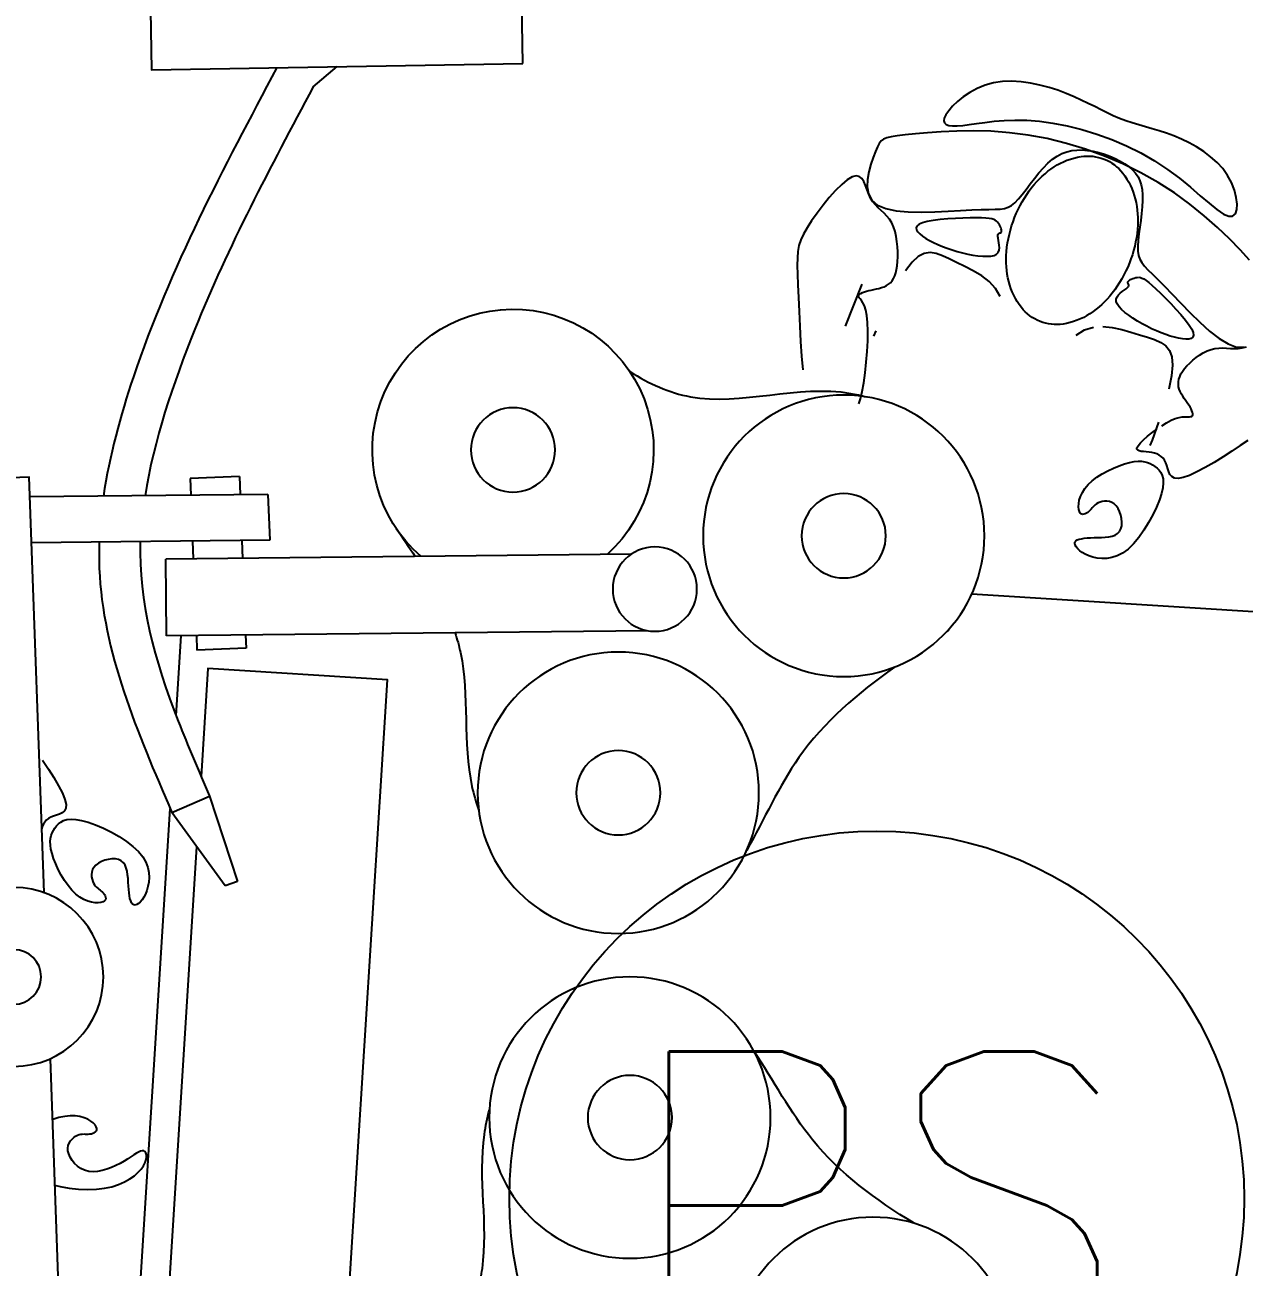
# Model space of a CAD drawing. Header units: metres. Extents: x -39 to 21688, y -24 to 9022.
# Drawn here: x 306.091 to 307.575, y 7.786 to 9.299 of the extents above; entities that cross this region are included whole.
import ezdxf
from ezdxf.enums import TextEntityAlignment as Align

# ---------------------------------------------------------------- set-up
doc = ezdxf.new("R2010")
doc.units = ezdxf.units.M
doc.header["$MEASUREMENT"] = 0
for name, color, linetype in [('AR-MOBILIRIO', 1, 'Continuous'), ('AR-PUERTAS', 2, 'Continuous'), ('MOBILIARIO', 42, 'Continuous')]:
    doc.layers.add(name, color=color, linetype=linetype)
doc.styles.add('ROMANS', font='romans.shx', dxfattribs={"width": 0.75})

# ---------------------------------------------------------------- blocks, each defined once
blk = doc.blocks.new('A$C23125473')
at = {"layer": 'AR-MOBILIRIO'}
for p, q in [((1.1723, 2.4786), (1.1835, 2.4805)), ((1.1835, 2.4805), (1.1948, 2.4817)), ((1.1948, 2.4817), (1.206, 2.4823)), ((1.206, 2.4823), (1.2166, 2.482)), ((1.2166, 2.482), (1.2265, 2.4808)), ((1.2265, 2.4808), (1.2355, 2.4788)), ((1.1656, 2.4771), (1.1723, 2.4786)), ((1.2355, 2.4788), (1.2437, 2.4761)), ((1.2437, 2.4761), (1.251, 2.4729)), ((1.251, 2.4729), (1.2575, 2.4693)), ((1.2575, 2.4693), (1.263, 2.4654)), ((1.263, 2.4654), (1.2676, 2.4613)), ((1.19, 2.4505), (1.187, 2.4468)), ((1.1936, 2.4538), (1.19, 2.4505)), ((1.1977, 2.4567), (1.1936, 2.4538)), ((1.2022, 2.4589), (1.1977, 2.4567)), ((1.2072, 2.4602), (1.2022, 2.4589)), ((1.2125, 2.4607), (1.2072, 2.4602)), ((1.218, 2.4603), (1.2125, 2.4607)), ((1.2237, 2.4593), (1.218, 2.4603)), ((1.2294, 2.4576), (1.2237, 2.4593)), ((1.235, 2.4555), (1.2294, 2.4576)), ((1.2404, 2.453), (1.235, 2.4555)), ((1.2456, 2.4504), (1.2404, 2.453)), ((1.2504, 2.4477), (1.2456, 2.4504)), ((1.2676, 2.4613), (1.2713, 2.4573)), ((1.2713, 2.4573), (1.2741, 2.4533)), ((1.2741, 2.4533), (1.276, 2.4495)), ((1.1819, 2.4353), (1.1818, 2.4318)), ((1.1829, 2.439), (1.1819, 2.4353)), ((1.1846, 2.4429), (1.1829, 2.439)), ((1.187, 2.4468), (1.1846, 2.4429)), ((1.2548, 2.445), (1.2504, 2.4477)), ((1.2587, 2.4424), (1.2548, 2.445)), ((1.2622, 2.4401), (1.2587, 2.4424)), ((1.2653, 2.4381), (1.2622, 2.4401)), ((1.268, 2.4366), (1.2653, 2.4381)), ((1.2704, 2.4355), (1.268, 2.4366)), ((1.2724, 2.435), (1.2704, 2.4355)), ((1.2742, 2.4352), (1.2724, 2.435)), ((1.2757, 2.4361), (1.2742, 2.4352)), ((1.2768, 2.4378), (1.2757, 2.4361)), ((1.276, 2.4495), (1.2772, 2.4459)), ((1.2775, 2.44), (1.2768, 2.4378)), ((1.2772, 2.4459), (1.2776, 2.4427)), ((1.2776, 2.4427), (1.2775, 2.44)), ((1.1818, 2.4318), (1.1823, 2.4286)), ((1.1823, 2.4286), (1.1834, 2.4257)), ((1.1834, 2.4257), (1.185, 2.4231)), ((1.185, 2.4231), (1.1869, 2.4208)), ((1.1869, 2.4208), (1.189, 2.4189)), ((1.189, 2.4189), (1.1912, 2.4174)), ((1.1912, 2.4174), (1.1934, 2.4162)), ((1.1934, 2.4162), (1.1955, 2.4154)), ((1.1955, 2.4154), (1.1975, 2.415)), ((1.1975, 2.415), (1.1994, 2.4147)), ((1.1994, 2.4147), (1.2013, 2.4146)), ((1.2013, 2.4146), (1.2031, 2.4147)), ((1.2031, 2.4147), (1.2049, 2.4147)), ((1.2049, 2.4147), (1.2067, 2.4147)), ((1.2067, 2.4147), (1.2086, 2.4146)), ((1.2086, 2.4146), (1.2105, 2.4143)), ((1.2105, 2.4143), (1.2123, 2.4138)), ((1.2123, 2.4138), (1.214, 2.4131)), ((1.214, 2.4131), (1.2155, 2.4121)), ((1.2165, 2.4058), (1.215, 2.4036)), ((1.2155, 2.4121), (1.2166, 2.4109)), ((1.2172, 2.4078), (1.2165, 2.4058)), ((1.2166, 2.4109), (1.2172, 2.4095)), ((1.2172, 2.4095), (1.2172, 2.4078)), ((1.1637, 2.3969), (1.1627, 2.3973)), ((1.1709, 2.3947), (1.1637, 2.3969)), ((1.178, 2.3932), (1.1709, 2.3947)), ((1.1847, 2.3924), (1.178, 2.3932)), ((1.1909, 2.3925), (1.1847, 2.3924)), ((1.1966, 2.3934), (1.1909, 2.3925)), ((1.2016, 2.3948), (1.1966, 2.3934)), ((1.206, 2.3967), (1.2016, 2.3948)), ((1.2097, 2.3989), (1.206, 2.3967)), ((1.2127, 2.4012), (1.2097, 2.3989)), ((1.215, 2.4036), (1.2127, 2.4012)), ((1.2108, 2.1326), (1.2062, 2.1314)), ((1.215, 2.1332), (1.2108, 2.1326)), ((1.2189, 2.1332), (1.215, 2.1332)), ((1.2221, 2.1328), (1.2189, 2.1332)), ((1.2247, 2.132), (1.2221, 2.1328)), ((1.2594, 2.1333), (1.2584, 2.131)), ((1.2606, 2.1349), (1.2594, 2.1333)), ((1.2621, 2.1358), (1.2606, 2.1349)), ((1.2639, 2.136), (1.2621, 2.1358)), ((1.2658, 2.1355), (1.2639, 2.136)), ((1.2679, 2.1342), (1.2658, 2.1355)), ((1.2701, 2.1323), (1.2679, 2.1342)), ((1.1867, 2.1179), (1.1821, 2.1123)), ((1.1915, 2.1227), (1.1867, 2.1179)), ((1.1964, 2.1265), (1.1915, 2.1227)), ((1.2013, 2.1294), (1.1964, 2.1265)), ((1.2062, 2.1314), (1.2013, 2.1294)), ((1.2197, 2.1167), (1.2211, 2.1178)), ((1.2211, 2.1178), (1.2225, 2.1189)), ((1.2225, 2.1189), (1.2239, 2.1202)), ((1.2239, 2.1202), (1.2252, 2.1216)), ((1.2264, 2.1309), (1.2247, 2.132)), ((1.2252, 2.1216), (1.2264, 2.1232)), ((1.2275, 2.1295), (1.2264, 2.1309)), ((1.2264, 2.1232), (1.2273, 2.1248)), ((1.2273, 2.1248), (1.2278, 2.1265)), ((1.2279, 2.1281), (1.2275, 2.1295)), ((1.2278, 2.1265), (1.2279, 2.1281)), ((1.2563, 2.1212), (1.2559, 2.1171)), ((1.2569, 2.1249), (1.2563, 2.1212)), ((1.2575, 2.1282), (1.2569, 2.1249)), ((1.2584, 2.131), (1.2575, 2.1282)), ((1.2722, 2.1297), (1.2701, 2.1323)), ((1.2743, 2.1265), (1.2722, 2.1297)), ((1.2762, 2.1227), (1.2743, 2.1265)), ((1.278, 2.1183), (1.2762, 2.1227)), ((1.2794, 2.1134), (1.278, 2.1183)), ((1.1778, 2.1061), (1.1738, 2.0995)), ((1.1821, 2.1123), (1.1778, 2.1061)), ((1.2108, 2.1018), (1.2113, 2.1046)), ((1.2113, 2.1046), (1.2121, 2.1072)), ((1.2121, 2.1072), (1.2131, 2.1095)), ((1.2131, 2.1095), (1.2142, 2.1114)), ((1.2142, 2.1114), (1.2155, 2.113)), ((1.2155, 2.113), (1.2168, 2.1144)), ((1.2168, 2.1144), (1.2182, 2.1156)), ((1.2182, 2.1156), (1.2197, 2.1167)), ((1.2551, 2.1038), (1.2546, 2.0993)), ((1.2554, 2.1083), (1.2551, 2.1038)), ((1.2556, 2.1128), (1.2554, 2.1083)), ((1.2559, 2.1171), (1.2556, 2.1128)), ((1.2804, 2.1081), (1.2794, 2.1134)), ((1.2808, 2.1024), (1.2804, 2.1081)), ((1.2805, 2.0964), (1.2808, 2.1024)), ((1.3733, 2.1127), (1.3086, 2.0234)), ((1.3545, 2.0036), (1.3884, 2.1075)), ((1.3884, 2.1075), (1.3733, 2.1127)), ((1.1702, 2.0927), (1.1671, 2.086)), ((1.1738, 2.0995), (1.1702, 2.0927)), ((1.2107, 2.0989), (1.2108, 2.1018)), ((1.2111, 2.0959), (1.2107, 2.0989)), ((1.212, 2.0929), (1.2111, 2.0959)), ((1.2136, 2.0901), (1.212, 2.0929)), ((1.2159, 2.0874), (1.2136, 2.0901)), ((1.219, 2.0851), (1.2159, 2.0874)), ((1.2515, 2.0874), (1.2495, 2.0844)), ((1.253, 2.0909), (1.2515, 2.0874)), ((1.254, 2.0949), (1.253, 2.0909)), ((1.2546, 2.0993), (1.254, 2.0949)), ((1.2767, 2.0838), (1.2791, 2.0902)), ((1.2791, 2.0902), (1.2805, 2.0964)), ((1.1626, 2.0734), (1.1613, 2.068)), ((1.1645, 2.0795), (1.1626, 2.0734)), ((1.1671, 2.086), (1.1645, 2.0795)), ((1.2227, 2.0831), (1.219, 2.0851)), ((1.2268, 2.0815), (1.2227, 2.0831)), ((1.2311, 2.0804), (1.2268, 2.0815)), ((1.2355, 2.0798), (1.2311, 2.0804)), ((1.2397, 2.0799), (1.2355, 2.0798)), ((1.2436, 2.0806), (1.2397, 2.0799)), ((1.2469, 2.0821), (1.2436, 2.0806)), ((1.2495, 2.0844), (1.2469, 2.0821)), ((1.2678, 2.0709), (1.273, 2.0774)), ((1.273, 2.0774), (1.2767, 2.0838)), ((1.1606, 2.0631), (1.1604, 2.0588)), ((1.1604, 2.0588), (1.1608, 2.0549)), ((1.1613, 2.068), (1.1606, 2.0631)), ((1.2442, 2.0527), (1.2531, 2.0585)), ((1.2531, 2.0585), (1.2611, 2.0646)), ((1.2611, 2.0646), (1.2678, 2.0709)), ((1.1507, 2.0406), (1.1498, 2.0437)), ((1.1608, 2.0549), (1.1616, 2.0514)), ((1.1616, 2.0514), (1.1628, 2.0482)), ((1.1628, 2.0482), (1.1643, 2.0452)), ((1.1643, 2.0452), (1.1661, 2.0424)), ((1.1661, 2.0424), (1.1681, 2.0396)), ((1.2156, 2.0385), (1.2251, 2.0425)), ((1.2251, 2.0425), (1.2348, 2.0473)), ((1.2348, 2.0473), (1.2442, 2.0527)), ((1.152, 2.0377), (1.1507, 2.0406)), ((1.1536, 2.0351), (1.152, 2.0377)), ((1.1556, 2.0328), (1.1536, 2.0351)), ((1.1581, 2.0307), (1.1556, 2.0328)), ((1.161, 2.0291), (1.1581, 2.0307)), ((1.1645, 2.0278), (1.161, 2.0291)), ((1.1682, 2.0266), (1.1645, 2.0278)), ((1.1681, 2.0396), (1.1705, 2.0371)), ((1.1718, 2.0253), (1.1682, 2.0266)), ((1.1705, 2.0371), (1.1733, 2.0349)), ((1.1733, 2.0349), (1.1766, 2.0331)), ((1.1766, 2.0331), (1.1807, 2.0319)), ((1.1807, 2.0319), (1.1857, 2.0314)), ((1.1857, 2.0314), (1.1915, 2.0317)), ((1.1915, 2.0317), (1.1985, 2.0329)), ((1.1985, 2.0329), (1.2067, 2.0352)), ((1.2067, 2.0352), (1.2156, 2.0385)), ((1.1751, 2.0236), (1.1718, 2.0253)), ((1.1777, 2.0212), (1.1751, 2.0236)), ((1.1793, 2.0179), (1.1777, 2.0212)), ((1.1783, 2.0074), (1.1796, 2.0134)), ((1.1796, 2.0134), (1.1793, 2.0179)), ((1.3086, 2.0234), (1.3545, 2.0036)), ((1.1706, 1.9909), (1.1752, 1.9998)), ((1.1752, 1.9998), (1.1783, 2.0074)), ((1.1648, 1.9809), (1.1706, 1.9909)), ((1.151, 1.9598), (1.1581, 1.9704)), ((1.1581, 1.9704), (1.1648, 1.9809)), ((1.3383, 1.808), (1.339, 1.8256)), ((1.3989, 1.8233), (1.339, 1.8256)), ((1.3983, 1.8073), (1.3989, 1.8233)), ((1.302, 1.8084), (1.301, 1.715)), ((1.8882, 1.8021), (1.302, 1.8084)), ((1.868, 1.7089), (1.301, 1.715)), ((1.3338, 1.693), (1.3346, 1.7146)), ((1.3938, 1.6923), (1.3946, 1.714)), ((2.4209, 1.7089), (2.4172, 1.7068)), ((2.4252, 1.7108), (2.4209, 1.7089)), ((2.43, 1.7125), (2.4252, 1.7108)), ((2.4353, 1.7137), (2.43, 1.7125)), ((2.441, 1.7143), (2.4353, 1.7137)), ((2.447, 1.7142), (2.441, 1.7143)), ((2.4532, 1.7131), (2.447, 1.7142)), ((2.4597, 1.7109), (2.4532, 1.7131)), ((2.4663, 1.7075), (2.4597, 1.7109)), ((1.4278, 1.692), (1.1377, 1.6951)), ((2.4085, 1.698), (2.4081, 1.696)), ((2.4081, 1.696), (2.4083, 1.6943)), ((2.4083, 1.6943), (2.4093, 1.6928)), ((2.4097, 1.7001), (2.4085, 1.698)), ((2.4116, 1.7023), (2.4097, 1.7001)), ((2.4141, 1.7046), (2.4116, 1.7023)), ((2.4172, 1.7068), (2.4141, 1.7046)), ((2.4729, 1.7026), (2.4663, 1.7075)), ((2.4795, 1.6961), (2.4729, 1.7026)), ((2.486, 1.6884), (2.4795, 1.6961)), ((1.4255, 1.6361), (1.4278, 1.692)), ((2.4093, 1.6928), (2.411, 1.6916)), ((2.411, 1.6916), (2.4133, 1.6907)), ((2.4133, 1.6907), (2.4162, 1.69)), ((2.4162, 1.69), (2.4195, 1.6895)), ((2.4195, 1.6895), (2.4232, 1.6891)), ((2.4232, 1.6891), (2.4273, 1.6888)), ((2.4273, 1.6888), (2.4316, 1.6887)), ((2.4316, 1.6887), (2.4361, 1.6886)), ((2.4361, 1.6886), (2.4407, 1.6885)), ((2.4407, 1.6885), (2.4452, 1.6883)), ((2.4452, 1.6883), (2.4495, 1.6878)), ((2.4495, 1.6878), (2.4535, 1.6869)), ((2.4535, 1.6869), (2.4572, 1.6856)), ((2.4572, 1.6856), (2.4602, 1.6838)), ((2.4602, 1.6838), (2.4626, 1.6812)), ((2.4626, 1.6812), (2.4643, 1.678)), ((2.4921, 1.6797), (2.486, 1.6884)), ((2.4979, 1.6705), (2.4921, 1.6797)), ((2.465, 1.6656), (2.4641, 1.6612)), ((2.4643, 1.678), (2.4652, 1.6742)), ((2.4654, 1.6699), (2.465, 1.6656)), ((2.4652, 1.6742), (2.4654, 1.6699)), ((2.503, 1.6611), (2.4979, 1.6705)), ((2.413, 1.6544), (2.4127, 1.6511)), ((2.4127, 1.6511), (2.4129, 1.6473)), ((2.4137, 1.657), (2.413, 1.6544)), ((2.4147, 1.6588), (2.4137, 1.657)), ((2.416, 1.6599), (2.4147, 1.6588)), ((2.4175, 1.6604), (2.416, 1.6599)), ((2.4191, 1.6603), (2.4175, 1.6604)), ((2.4208, 1.6599), (2.4191, 1.6603)), ((2.4224, 1.659), (2.4208, 1.6599)), ((2.424, 1.658), (2.4224, 1.659)), ((2.4255, 1.6567), (2.424, 1.658)), ((2.4268, 1.6554), (2.4255, 1.6567)), ((2.428, 1.654), (2.4268, 1.6554)), ((2.4291, 1.6526), (2.428, 1.654)), ((2.4303, 1.6512), (2.4291, 1.6526)), ((2.4316, 1.6499), (2.4303, 1.6512)), ((2.433, 1.6486), (2.4316, 1.6499)), ((2.4347, 1.6474), (2.433, 1.6486)), ((2.4586, 1.6501), (2.456, 1.6477)), ((2.4608, 1.6532), (2.4586, 1.6501)), ((2.4627, 1.657), (2.4608, 1.6532)), ((2.4641, 1.6612), (2.4627, 1.657)), ((2.5075, 1.6518), (2.503, 1.6611)), ((2.5111, 1.6429), (2.5075, 1.6518)), ((1.4255, 1.6361), (1.1357, 1.6392)), ((1.3308, 1.6168), (1.3316, 1.6371)), ((1.3908, 1.6145), (1.3916, 1.6364)), ((2.4129, 1.6473), (2.4136, 1.6431)), ((2.4136, 1.6431), (2.4151, 1.6385)), ((2.4151, 1.6385), (2.4173, 1.6338)), ((2.4173, 1.6338), (2.4203, 1.629)), ((2.4366, 1.6463), (2.4347, 1.6474)), ((2.4389, 1.6454), (2.4366, 1.6463)), ((2.4416, 1.6447), (2.4389, 1.6454)), ((2.4444, 1.6444), (2.4416, 1.6447)), ((2.4473, 1.6444), (2.4444, 1.6444)), ((2.4503, 1.6449), (2.4473, 1.6444)), ((2.4532, 1.646), (2.4503, 1.6449)), ((2.456, 1.6477), (2.4532, 1.646)), ((2.5137, 1.6349), (2.5111, 1.6429)), ((2.5153, 1.628), (2.5137, 1.6349)), ((2.4203, 1.629), (2.4243, 1.6242)), ((2.4243, 1.6242), (2.4293, 1.6196)), ((2.4293, 1.6196), (2.435, 1.6152)), ((2.5158, 1.6221), (2.5153, 1.628)), ((2.5155, 1.6171), (2.5158, 1.6221)), ((1.3908, 1.6145), (1.3308, 1.6168)), ((2.435, 1.6152), (2.4414, 1.6112)), ((2.4414, 1.6112), (2.4482, 1.6075)), ((2.4482, 1.6075), (2.4551, 1.6042)), ((2.4551, 1.6042), (2.462, 1.6013)), ((2.5056, 1.6021), (2.5083, 1.6042)), ((2.5083, 1.6042), (2.5107, 1.6067)), ((2.5107, 1.6067), (2.5128, 1.6096)), ((2.5128, 1.6096), (2.5145, 1.613)), ((2.5145, 1.613), (2.5155, 1.6171)), ((2.5213, 1.6048), (2.5202, 1.6011)), ((2.5224, 1.6085), (2.5213, 1.6048)), ((2.524, 1.6118), (2.5224, 1.6085)), ((2.5262, 1.6145), (2.524, 1.6118)), ((2.5295, 1.6163), (2.5262, 1.6145)), ((2.534, 1.6168), (2.5295, 1.6163)), ((2.54, 1.6157), (2.534, 1.6168)), ((2.5477, 1.613), (2.54, 1.6157)), ((2.5569, 1.6087), (2.5477, 1.613)), ((2.567, 1.6033), (2.5569, 1.6087)), ((2.5778, 1.5971), (2.567, 1.6033)), ((2.462, 1.6013), (2.4686, 1.599)), ((2.4686, 1.599), (2.4747, 1.5973)), ((2.4747, 1.5973), (2.4802, 1.5962)), ((2.4802, 1.5962), (2.4851, 1.5957)), ((2.4851, 1.5957), (2.4894, 1.5958)), ((2.4894, 1.5958), (2.4933, 1.5963)), ((2.4933, 1.5963), (2.4967, 1.5973)), ((2.4967, 1.5973), (2.4999, 1.5986)), ((2.4999, 1.5986), (2.5028, 1.6002)), ((2.5028, 1.6002), (2.5056, 1.6021)), ((2.5108, 1.5882), (2.508, 1.5868)), ((2.5134, 1.5899), (2.5108, 1.5882)), ((2.5156, 1.592), (2.5134, 1.5899)), ((2.5175, 1.5946), (2.5156, 1.592)), ((2.5191, 1.5976), (2.5175, 1.5946)), ((2.5202, 1.6011), (2.5191, 1.5976)), ((2.5888, 1.5903), (2.5778, 1.5971)), ((2.5995, 1.5834), (2.5888, 1.5903)), ((2.4847, 1.5824), (2.4837, 1.5811)), ((2.4837, 1.5811), (2.4838, 1.5793)), ((2.4838, 1.5793), (2.4852, 1.5768)), ((2.4865, 1.5832), (2.4847, 1.5824)), ((2.4852, 1.5768), (2.4879, 1.5735)), ((2.4889, 1.5837), (2.4865, 1.5832)), ((2.4879, 1.5735), (2.4917, 1.5696)), ((2.4919, 1.584), (2.4889, 1.5837)), ((2.4951, 1.5842), (2.4919, 1.584)), ((2.4985, 1.5845), (2.4951, 1.5842)), ((2.5018, 1.585), (2.4985, 1.5845)), ((2.5022, 1.57), (2.4996, 1.5764)), ((2.505, 1.5858), (2.5018, 1.585)), ((2.508, 1.5868), (2.505, 1.5858)), ((2.6096, 1.5767), (2.5995, 1.5834)), ((2.6188, 1.5704), (2.6096, 1.5767)), ((2.4917, 1.5696), (2.4965, 1.5654)), ((2.4965, 1.5654), (2.502, 1.561)), ((2.502, 1.561), (2.5078, 1.5566)), ((2.5102, 1.5481), (2.5022, 1.57)), ((2.5139, 1.5525), (2.5198, 1.5488)), ((2.5198, 1.5488), (2.5255, 1.5459)), ((2.5255, 1.5459), (2.5305, 1.5438)), ((2.5305, 1.5438), (2.5351, 1.5425)), ((2.5351, 1.5425), (2.539, 1.5418)), ((2.539, 1.5418), (2.5424, 1.5415)), ((2.5424, 1.5415), (2.5453, 1.5415)), ((2.5453, 1.5415), (2.5476, 1.5415)), ((2.5484, 1.5297), (2.5469, 1.5273)), ((2.5476, 1.5415), (2.5494, 1.5414)), ((2.5497, 1.532), (2.5484, 1.5297)), ((2.5494, 1.5414), (2.5508, 1.5411)), ((2.5508, 1.5342), (2.5497, 1.532)), ((2.5508, 1.5411), (2.5516, 1.5404)), ((2.5515, 1.5362), (2.5508, 1.5342)), ((2.5519, 1.5379), (2.5515, 1.5362)), ((2.5516, 1.5404), (2.552, 1.5393)), ((2.552, 1.5393), (2.5519, 1.5379)), ((2.1451, 1.5259), (2.1472, 1.5197)), ((2.1472, 1.5197), (2.1493, 1.511)), ((2.538, 1.5139), (2.5365, 1.511)), ((2.5396, 1.5167), (2.538, 1.5139)), ((2.5414, 1.5194), (2.5396, 1.5167)), ((2.5433, 1.5221), (2.5414, 1.5194)), ((2.5451, 1.5247), (2.5433, 1.5221)), ((2.5469, 1.5273), (2.5451, 1.5247)), ((2.1493, 1.511), (2.1512, 1.5003)), ((2.1512, 1.5003), (2.1528, 1.4882)), ((2.5258, 1.4918), (2.5224, 1.5082)), ((2.5345, 1.5051), (2.5342, 1.5021)), ((2.5342, 1.5021), (2.5343, 1.499)), ((2.5343, 1.499), (2.5349, 1.4959)), ((2.5353, 1.5081), (2.5345, 1.5051)), ((2.5365, 1.511), (2.5353, 1.5081)), ((2.0754, 1.4677), (2.0769, 1.4843)), ((2.1528, 1.4882), (2.1542, 1.4753)), ((2.527, 1.4787), (2.5258, 1.4918)), ((2.5349, 1.4959), (2.5359, 1.4928)), ((2.5359, 1.4928), (2.5374, 1.4895)), ((2.5374, 1.4895), (2.5394, 1.4863)), ((2.5394, 1.4863), (2.5418, 1.4829)), ((2.5418, 1.4829), (2.5446, 1.4796)), ((2.0742, 1.4498), (2.0754, 1.4677)), ((2.1542, 1.4753), (2.1553, 1.4621)), ((2.5234, 1.4609), (2.5261, 1.4686)), ((2.5261, 1.4686), (2.527, 1.4787)), ((2.5446, 1.4796), (2.548, 1.4762)), ((2.548, 1.4762), (2.5517, 1.4728)), ((2.5517, 1.4728), (2.5557, 1.4696)), ((2.5557, 1.4696), (2.56, 1.4665)), ((2.1553, 1.4621), (2.156, 1.4493)), ((2.5128, 1.451), (2.5189, 1.4552)), ((2.5189, 1.4552), (2.5234, 1.4609)), ((2.56, 1.4665), (2.5646, 1.4638)), ((2.5646, 1.4638), (2.5692, 1.4615)), ((2.5692, 1.4615), (2.574, 1.4597)), ((2.574, 1.4597), (2.5787, 1.4585)), ((2.5787, 1.4585), (2.5834, 1.4579)), ((2.5834, 1.4579), (2.5881, 1.4578)), ((2.5838, 1.4462), (2.5949, 1.4529)), ((2.5881, 1.4578), (2.5928, 1.458)), ((2.5928, 1.458), (2.5975, 1.4583)), ((2.5949, 1.4529), (2.6052, 1.4567)), ((2.5975, 1.4583), (2.6023, 1.4584)), ((2.6023, 1.4584), (2.6071, 1.4583)), ((2.6052, 1.4567), (2.6144, 1.4569)), ((2.6071, 1.4583), (2.612, 1.4577)), ((2.612, 1.4577), (2.617, 1.4564)), ((2.0731, 1.4315), (2.0742, 1.4498)), ((2.1561, 1.4374), (2.1558, 1.4269)), ((2.156, 1.4493), (2.1561, 1.4374)), ((2.1656, 1.437), (2.1631, 1.4435)), ((2.4099, 1.4421), (2.42, 1.4356)), ((2.4652, 1.4355), (2.4764, 1.4387)), ((2.4764, 1.4387), (2.4869, 1.442)), ((2.4869, 1.442), (2.4967, 1.4449)), ((2.4967, 1.4449), (2.5053, 1.4477)), ((2.5074, 1.437), (2.5016, 1.4344)), ((2.5053, 1.4477), (2.5128, 1.451)), ((2.5131, 1.4394), (2.5074, 1.437)), ((2.5188, 1.4415), (2.5131, 1.4394)), ((2.5242, 1.4433), (2.5188, 1.4415)), ((2.5295, 1.4448), (2.5242, 1.4433)), ((2.5345, 1.446), (2.5295, 1.4448)), ((2.5392, 1.4468), (2.5345, 1.446)), ((2.5434, 1.4472), (2.5392, 1.4468)), ((2.5471, 1.447), (2.5434, 1.4472)), ((2.5499, 1.4462), (2.5471, 1.447)), ((2.5519, 1.4447), (2.5499, 1.4462)), ((2.5505, 1.4351), (2.5523, 1.4392)), ((2.5527, 1.4424), (2.5519, 1.4447)), ((2.5523, 1.4392), (2.5527, 1.4424)), ((2.5603, 1.4266), (2.5721, 1.4372)), ((2.5721, 1.4372), (2.5838, 1.4462)), ((2.0723, 1.4134), (2.0731, 1.4315)), ((2.1486, 1.38), (2.1284, 1.4312)), ((2.1558, 1.4269), (2.1549, 1.4184)), ((2.42, 1.4356), (2.4308, 1.4324)), ((2.4421, 1.4317), (2.4537, 1.4329)), ((2.4537, 1.4329), (2.4652, 1.4355)), ((2.4788, 1.4217), (2.4737, 1.4181)), ((2.4843, 1.4251), (2.4788, 1.4217)), ((2.49, 1.4284), (2.4843, 1.4251)), ((2.4958, 1.4315), (2.49, 1.4284)), ((2.5016, 1.4344), (2.4958, 1.4315)), ((2.5373, 1.4173), (2.5428, 1.4239)), ((2.5428, 1.4239), (2.5473, 1.4299)), ((2.5473, 1.4299), (2.5505, 1.4351)), ((2.5486, 1.4151), (2.5603, 1.4266)), ((2.0715, 1.3963), (2.0723, 1.4134)), ((2.1519, 1.4066), (2.1501, 1.4028)), ((2.1535, 1.4118), (2.1519, 1.4066)), ((2.1549, 1.4184), (2.1535, 1.4118)), ((2.462, 1.4076), (2.4597, 1.4043)), ((2.4651, 1.4111), (2.462, 1.4076)), ((2.4691, 1.4146), (2.4651, 1.4111)), ((2.4737, 1.4181), (2.4691, 1.4146)), ((2.5249, 1.4037), (2.5313, 1.4105)), ((2.5313, 1.4105), (2.5373, 1.4173)), ((2.5373, 1.4035), (2.5486, 1.4151)), ((2.0709, 1.3811), (2.0715, 1.3963)), ((2.1448, 1.3955), (2.1447, 1.3944)), ((2.1447, 1.3944), (2.1451, 1.3934)), ((2.1455, 1.3967), (2.1448, 1.3955)), ((2.1451, 1.3934), (2.1461, 1.3923)), ((2.1468, 1.3981), (2.1455, 1.3967)), ((2.1461, 1.3923), (2.1476, 1.3914)), ((2.1483, 1.4001), (2.1468, 1.3981)), ((2.1476, 1.3914), (2.1495, 1.3905)), ((2.1501, 1.4028), (2.1483, 1.4001)), ((2.3174, 1.3951), (2.3117, 1.3853)), ((2.4597, 1.4043), (2.4586, 1.4012)), ((2.4586, 1.4012), (2.4586, 1.3983)), ((2.4586, 1.3983), (2.4595, 1.3957)), ((2.4595, 1.3957), (2.4612, 1.3933)), ((2.4612, 1.3933), (2.4634, 1.3911)), ((2.5123, 1.391), (2.5185, 1.3971)), ((2.5174, 1.3826), (2.5268, 1.3924)), ((2.5185, 1.3971), (2.5249, 1.4037)), ((2.5268, 1.3924), (2.5373, 1.4035)), ((2.0704, 1.3682), (2.0709, 1.3811)), ((2.1495, 1.3905), (2.1518, 1.3896)), ((2.1518, 1.3896), (2.1543, 1.3888)), ((2.1543, 1.3888), (2.1571, 1.388)), ((2.1571, 1.388), (2.1601, 1.3874)), ((2.1601, 1.3874), (2.1632, 1.3867)), ((2.1632, 1.3867), (2.1664, 1.386)), ((2.1664, 1.386), (2.1696, 1.3853)), ((2.1696, 1.3853), (2.1728, 1.3844)), ((2.1728, 1.3844), (2.1758, 1.3833)), ((2.1758, 1.3833), (2.1786, 1.382)), ((2.1786, 1.382), (2.1812, 1.3803)), ((2.1812, 1.3803), (2.1835, 1.3784)), ((2.1835, 1.3784), (2.1856, 1.376)), ((2.3039, 1.3771), (2.2947, 1.3701)), ((2.3117, 1.3853), (2.3039, 1.3771)), ((2.4634, 1.3911), (2.4659, 1.3891)), ((2.4659, 1.3891), (2.4683, 1.3874)), ((2.4683, 1.3874), (2.4705, 1.3858)), ((2.4705, 1.3858), (2.4722, 1.3844)), ((2.4722, 1.3844), (2.4733, 1.3832)), ((2.4728, 1.3788), (2.4726, 1.378)), ((2.4726, 1.378), (2.4727, 1.3772)), ((2.4727, 1.3772), (2.4733, 1.3764)), ((2.4732, 1.3795), (2.4728, 1.3788)), ((2.4735, 1.3803), (2.4732, 1.3795)), ((2.4733, 1.3832), (2.4737, 1.3821)), ((2.4733, 1.3764), (2.4742, 1.3756)), ((2.4738, 1.3812), (2.4735, 1.3803)), ((2.4737, 1.3821), (2.4738, 1.3812)), ((2.4949, 1.3756), (2.4982, 1.3781)), ((2.4982, 1.3781), (2.5021, 1.3815)), ((2.5021, 1.3815), (2.5068, 1.3858)), ((2.5068, 1.3858), (2.5123, 1.391)), ((2.5094, 1.3745), (2.5174, 1.3826)), ((2.0701, 1.3574), (2.0704, 1.3682)), ((2.1856, 1.376), (2.1873, 1.3732)), ((2.1873, 1.3732), (2.1888, 1.3701)), ((2.1888, 1.3701), (2.19, 1.3664)), ((2.19, 1.3664), (2.191, 1.3623)), ((2.191, 1.3623), (2.1917, 1.3577)), ((2.2099, 1.3534), (2.2018, 1.3638)), ((2.2845, 1.3641), (2.2742, 1.3588)), ((2.2947, 1.3701), (2.2845, 1.3641)), ((2.4742, 1.3756), (2.4754, 1.3747)), ((2.4754, 1.3747), (2.4769, 1.374)), ((2.4769, 1.374), (2.4786, 1.3733)), ((2.4786, 1.3733), (2.4805, 1.3727)), ((2.4805, 1.3727), (2.4823, 1.3722)), ((2.4823, 1.3722), (2.4842, 1.3719)), ((2.4842, 1.3719), (2.486, 1.3718)), ((2.486, 1.3718), (2.4879, 1.372)), ((2.4879, 1.372), (2.4899, 1.3727)), ((2.4899, 1.3727), (2.4922, 1.3738)), ((2.4922, 1.3738), (2.4949, 1.3756)), ((2.4929, 1.3581), (2.4972, 1.3626)), ((2.4972, 1.3626), (2.5027, 1.368)), ((2.5027, 1.368), (2.5094, 1.3745)), ((2.0702, 1.3483), (2.0701, 1.3574)), ((2.0709, 1.3404), (2.0702, 1.3483)), ((2.1917, 1.3577), (2.1922, 1.3526)), ((2.1922, 1.3526), (2.1924, 1.347)), ((2.1924, 1.347), (2.1924, 1.3409)), ((2.2174, 1.3466), (2.2099, 1.3534)), ((2.2247, 1.3429), (2.2174, 1.3466)), ((2.2551, 1.3494), (2.2469, 1.3456)), ((2.2642, 1.354), (2.2551, 1.3494)), ((2.2742, 1.3588), (2.2642, 1.354)), ((2.2902, 1.3456), (2.296, 1.3462)), ((2.296, 1.3462), (2.3013, 1.3463)), ((2.3013, 1.3463), (2.3059, 1.346)), ((2.3059, 1.346), (2.3098, 1.3451)), ((2.4857, 1.3454), (2.4872, 1.3498)), ((2.4872, 1.3498), (2.4896, 1.3539)), ((2.4896, 1.3539), (2.4929, 1.3581)), ((2.6209, 1.3509), (2.6094, 1.3385)), ((2.0722, 1.3332), (2.0709, 1.3404)), ((2.0744, 1.3263), (2.0722, 1.3332)), ((2.1921, 1.3347), (2.1915, 1.3283)), ((2.1924, 1.3409), (2.1921, 1.3347)), ((2.2319, 1.3418), (2.2247, 1.3429)), ((2.2392, 1.3429), (2.2319, 1.3418)), ((2.2361, 1.3295), (2.2413, 1.3319)), ((2.2469, 1.3456), (2.2392, 1.3429)), ((2.2413, 1.3319), (2.2469, 1.3342)), ((2.2469, 1.3342), (2.2527, 1.3364)), ((2.2527, 1.3364), (2.2587, 1.3384)), ((2.2587, 1.3384), (2.2649, 1.3403)), ((2.2649, 1.3403), (2.2713, 1.342)), ((2.2713, 1.342), (2.2777, 1.3435)), ((2.2777, 1.3435), (2.284, 1.3447)), ((2.284, 1.3447), (2.2902, 1.3456)), ((2.3098, 1.3451), (2.3128, 1.3436)), ((2.3128, 1.3436), (2.3148, 1.3415)), ((2.3148, 1.3415), (2.3158, 1.3389)), ((2.3161, 1.3329), (2.3157, 1.3298)), ((2.3158, 1.3389), (2.3162, 1.336)), ((2.3162, 1.336), (2.3161, 1.3329)), ((2.4849, 1.334), (2.485, 1.3402)), ((2.4854, 1.3269), (2.4849, 1.334)), ((2.485, 1.3402), (2.4857, 1.3454)), ((2.6094, 1.3385), (2.5963, 1.325)), ((2.0776, 1.3193), (2.0744, 1.3263)), ((2.082, 1.3116), (2.0776, 1.3193)), ((2.1892, 1.3161), (2.1874, 1.3105)), ((2.1905, 1.3221), (2.1892, 1.3161)), ((2.1915, 1.3283), (2.1905, 1.3221)), ((2.2153, 1.314), (2.2169, 1.3165)), ((2.2169, 1.3165), (2.2194, 1.3191)), ((2.2194, 1.3191), (2.2228, 1.3218)), ((2.2228, 1.3218), (2.2267, 1.3244)), ((2.2267, 1.3244), (2.2312, 1.327)), ((2.2312, 1.327), (2.2361, 1.3295)), ((2.3146, 1.3242), (2.3143, 1.322)), ((2.3143, 1.322), (2.3144, 1.3204)), ((2.3144, 1.3204), (2.3147, 1.3193)), ((2.3151, 1.3269), (2.3146, 1.3242)), ((2.3147, 1.3193), (2.3154, 1.3186)), ((2.3157, 1.3298), (2.3151, 1.3269)), ((2.3154, 1.3186), (2.3161, 1.3181)), ((2.3161, 1.3181), (2.3169, 1.3178)), ((2.3169, 1.3178), (2.3177, 1.3175)), ((2.3177, 1.3175), (2.3184, 1.3171)), ((2.3184, 1.3171), (2.3188, 1.3164)), ((2.3188, 1.3164), (2.319, 1.3155)), ((2.4862, 1.3191), (2.4854, 1.3269)), ((2.4872, 1.3109), (2.4862, 1.3191)), ((2.5963, 1.325), (2.5817, 1.311)), ((2.0876, 1.3029), (2.082, 1.3116)), ((2.0942, 1.2936), (2.0876, 1.3029)), ((2.1823, 1.3011), (2.1792, 1.2973)), ((2.1851, 1.3055), (2.1823, 1.3011)), ((2.1874, 1.3105), (2.1851, 1.3055)), ((2.2149, 1.3116), (2.2153, 1.314)), ((2.2159, 1.3094), (2.2149, 1.3116)), ((2.2184, 1.3073), (2.2159, 1.3094)), ((2.2225, 1.3055), (2.2184, 1.3073)), ((2.2284, 1.3039), (2.2225, 1.3055)), ((2.2358, 1.3026), (2.2284, 1.3039)), ((2.2443, 1.3015), (2.2358, 1.3026)), ((2.2534, 1.3007), (2.2443, 1.3015)), ((2.2627, 1.3001), (2.2534, 1.3007)), ((2.3069, 1.3006), (2.3037, 1.3001)), ((2.3094, 1.3014), (2.3069, 1.3006)), ((2.3113, 1.3023), (2.3094, 1.3014)), ((2.3128, 1.3034), (2.3113, 1.3023)), ((2.3141, 1.3047), (2.3128, 1.3034)), ((2.3153, 1.3062), (2.3141, 1.3047)), ((2.3163, 1.3078), (2.3153, 1.3062)), ((2.3172, 1.3095), (2.3163, 1.3078)), ((2.318, 1.3112), (2.3172, 1.3095)), ((2.3186, 1.3128), (2.318, 1.3112)), ((2.3189, 1.3142), (2.3186, 1.3128)), ((2.319, 1.3155), (2.3189, 1.3142)), ((2.4883, 1.3025), (2.4872, 1.3109)), ((2.4894, 1.2941), (2.4883, 1.3025)), ((2.5817, 1.311), (2.5657, 1.2968)), ((2.1015, 1.2841), (2.0942, 1.2936)), ((2.1687, 1.2873), (2.1653, 1.2838)), ((2.1678, 1.2839), (2.1779, 1.2882)), ((2.1722, 1.2905), (2.1687, 1.2873)), ((2.1758, 1.2938), (2.1722, 1.2905)), ((2.1792, 1.2973), (2.1758, 1.2938)), ((2.1779, 1.2882), (2.1906, 1.2909)), ((2.1906, 1.2909), (2.2053, 1.2922)), ((2.2053, 1.2922), (2.2212, 1.2926)), ((2.2212, 1.2926), (2.2375, 1.2923)), ((2.2375, 1.2923), (2.2537, 1.2915)), ((2.2537, 1.2915), (2.269, 1.2905)), ((2.2719, 1.2997), (2.2627, 1.3001)), ((2.269, 1.2905), (2.2826, 1.2898)), ((2.2805, 1.2994), (2.2719, 1.2997)), ((2.2881, 1.2994), (2.2805, 1.2994)), ((2.2826, 1.2898), (2.294, 1.2894)), ((2.2945, 1.2994), (2.2881, 1.2994)), ((2.294, 1.2894), (2.3033, 1.2892)), ((2.2996, 1.2997), (2.2945, 1.2994)), ((2.3037, 1.3001), (2.2996, 1.2997)), ((2.3033, 1.2892), (2.311, 1.289)), ((2.311, 1.289), (2.3172, 1.2887)), ((2.3172, 1.2887), (2.3224, 1.2879)), ((2.3224, 1.2879), (2.327, 1.2865)), ((2.327, 1.2865), (2.3311, 1.2843)), ((2.4902, 1.286), (2.4894, 1.2941)), ((2.4907, 1.2784), (2.4902, 1.286)), ((2.5657, 1.2968), (2.5482, 1.2826)), ((2.5717, 1.2817), (2.5811, 1.2893)), ((2.5811, 1.2893), (2.5891, 1.2948)), ((2.5891, 1.2948), (2.5955, 1.2976)), ((2.5955, 1.2976), (2.6003, 1.2974)), ((2.6003, 1.2974), (2.6036, 1.2945)), ((2.6036, 1.2945), (2.6054, 1.2894)), ((2.6054, 1.2894), (2.6058, 1.2826)), ((2.1091, 1.2748), (2.1015, 1.2841)), ((2.1168, 1.2663), (2.1091, 1.2748)), ((2.1571, 1.2706), (2.1551, 1.2653)), ((2.157, 1.2703), (2.161, 1.2778)), ((2.1594, 1.2756), (2.1571, 1.2706)), ((2.1622, 1.28), (2.1594, 1.2756)), ((2.161, 1.2778), (2.1678, 1.2839)), ((2.1653, 1.2838), (2.1622, 1.28)), ((2.3311, 1.2843), (2.3352, 1.281)), ((2.3352, 1.281), (2.3395, 1.2765)), ((2.3395, 1.2765), (2.3441, 1.271)), ((2.3441, 1.271), (2.3489, 1.2648)), ((2.4902, 1.2651), (2.4907, 1.2714)), ((2.4907, 1.2714), (2.4907, 1.2784)), ((2.5482, 1.2826), (2.5295, 1.2691)), ((2.5488, 1.2622), (2.5609, 1.2725)), ((2.5609, 1.2725), (2.5717, 1.2817)), ((2.6048, 1.2745), (2.6025, 1.2657)), ((2.6058, 1.2826), (2.6048, 1.2745)), ((2.1242, 1.2589), (2.1168, 1.2663)), ((2.131, 1.2532), (2.1242, 1.2589)), ((2.151, 1.2554), (2.1486, 1.2515)), ((2.1531, 1.2601), (2.151, 1.2554)), ((2.1551, 1.2653), (2.1531, 1.2601)), ((2.1554, 1.2617), (2.157, 1.2703)), ((2.1556, 1.2526), (2.1554, 1.2617)), ((2.3489, 1.2648), (2.3538, 1.2582)), ((2.3538, 1.2582), (2.359, 1.2514)), ((2.4874, 1.2543), (2.4891, 1.2594)), ((2.5096, 1.2563), (2.4886, 1.2446)), ((2.4891, 1.2594), (2.4902, 1.2651)), ((2.5295, 1.2691), (2.5096, 1.2563)), ((2.5354, 1.2513), (2.5488, 1.2622)), ((2.5989, 1.2566), (2.5941, 1.2478)), ((2.6025, 1.2657), (2.5989, 1.2566)), ((2.137, 1.2495), (2.131, 1.2532)), ((2.1418, 1.2482), (2.137, 1.2495)), ((2.1456, 1.249), (2.1418, 1.2482)), ((2.1486, 1.2515), (2.1456, 1.249)), ((2.1573, 1.2433), (2.1556, 1.2526)), ((2.1598, 1.2343), (2.1573, 1.2433)), ((2.359, 1.2514), (2.3643, 1.2447)), ((2.3643, 1.2447), (2.3698, 1.2384)), ((2.4886, 1.2446), (2.4667, 1.2339)), ((2.4742, 1.2373), (2.4785, 1.2411)), ((2.4785, 1.2411), (2.4821, 1.2452)), ((2.4821, 1.2452), (2.4851, 1.2495)), ((2.4851, 1.2495), (2.4874, 1.2543)), ((2.5052, 1.2299), (2.5209, 1.2404)), ((2.5209, 1.2404), (2.5354, 1.2513)), ((2.5941, 1.2478), (2.5882, 1.2395)), ((2.1627, 1.226), (2.1598, 1.2343)), ((2.1654, 1.2188), (2.1627, 1.226)), ((2.3698, 1.2384), (2.3753, 1.2328)), ((2.3753, 1.2328), (2.3809, 1.228)), ((2.3809, 1.228), (2.3866, 1.2242)), ((2.4667, 1.2339), (2.4442, 1.2243)), ((2.4509, 1.2244), (2.4574, 1.2272)), ((2.4574, 1.2272), (2.4635, 1.2304)), ((2.4635, 1.2304), (2.4691, 1.2337)), ((2.4691, 1.2337), (2.4742, 1.2373)), ((2.4885, 1.2203), (2.5052, 1.2299)), ((2.5735, 1.225), (2.5652, 1.2188)), ((2.5813, 1.232), (2.5735, 1.225)), ((2.5882, 1.2395), (2.5813, 1.232)), ((2.1677, 1.2132), (2.1654, 1.2188)), ((2.1698, 1.2089), (2.1677, 1.2132)), ((2.3866, 1.2242), (2.3924, 1.2212)), ((2.3924, 1.2212), (2.3983, 1.2191)), ((2.4212, 1.2159), (2.398, 1.2088)), ((2.3983, 1.2191), (2.4043, 1.2176)), ((2.4043, 1.2176), (2.4105, 1.2169)), ((2.4105, 1.2169), (2.4169, 1.2168)), ((2.4169, 1.2168), (2.4235, 1.2173)), ((2.4442, 1.2243), (2.4212, 1.2159)), ((2.4235, 1.2173), (2.4303, 1.2184)), ((2.4303, 1.2184), (2.4372, 1.22)), ((2.4372, 1.22), (2.4441, 1.222)), ((2.4441, 1.222), (2.4509, 1.2244)), ((2.4531, 1.2041), (2.4711, 1.2117)), ((2.4711, 1.2117), (2.4885, 1.2203)), ((2.5563, 1.2131), (2.5472, 1.2081)), ((2.5652, 1.2188), (2.5563, 1.2131)), ((2.1721, 1.2058), (2.1698, 1.2089)), ((2.175, 1.2035), (2.1721, 1.2058)), ((2.179, 1.2019), (2.175, 1.2035)), ((2.1845, 1.2007), (2.179, 1.2019)), ((2.1918, 1.1997), (2.1845, 1.2007)), ((2.2015, 1.1986), (2.1918, 1.1997)), ((2.2139, 1.1973), (2.2015, 1.1986)), ((2.2286, 1.1959), (2.2139, 1.1973)), ((2.2455, 1.1947), (2.2286, 1.1959)), ((2.2643, 1.1938), (2.2455, 1.1947)), ((2.3284, 1.1958), (2.306, 1.1941)), ((2.3513, 1.1987), (2.3284, 1.1958)), ((2.3746, 1.203), (2.3513, 1.1987)), ((2.398, 1.2088), (2.3746, 1.203)), ((2.4167, 1.192), (2.4349, 1.1975)), ((2.4349, 1.1975), (2.4531, 1.2041)), ((2.5198, 1.1964), (2.511, 1.1935)), ((2.5288, 1.1998), (2.5198, 1.1964)), ((2.538, 1.2037), (2.5288, 1.1998)), ((2.5472, 1.2081), (2.538, 1.2037)), ((2.2486, 1.1813), (2.2494, 1.1838)), ((2.2492, 1.178), (2.2486, 1.1813)), ((2.2494, 1.1838), (2.2514, 1.1857)), ((2.2514, 1.1857), (2.2547, 1.1869)), ((2.2547, 1.1869), (2.2592, 1.1875)), ((2.2592, 1.1875), (2.2649, 1.1875)), ((2.2845, 1.1936), (2.2643, 1.1938)), ((2.2649, 1.1875), (2.2717, 1.1869)), ((2.2717, 1.1869), (2.2796, 1.1859)), ((2.2796, 1.1859), (2.2885, 1.1846)), ((2.306, 1.1941), (2.2845, 1.1936)), ((2.2885, 1.1846), (2.2986, 1.1832)), ((2.2986, 1.1832), (2.3097, 1.1819)), ((2.3097, 1.1819), (2.3219, 1.1809)), ((2.3219, 1.1809), (2.3351, 1.1805)), ((2.3351, 1.1805), (2.3495, 1.1807)), ((2.3495, 1.1807), (2.365, 1.1819)), ((2.365, 1.1819), (2.3815, 1.1841)), ((2.3815, 1.1841), (2.3988, 1.1875)), ((2.3988, 1.1875), (2.4167, 1.192)), ((2.4701, 1.1813), (2.4624, 1.1785)), ((2.4779, 1.1838), (2.4701, 1.1813)), ((2.4859, 1.1862), (2.4779, 1.1838)), ((2.494, 1.1885), (2.4859, 1.1862)), ((2.5024, 1.1909), (2.494, 1.1885)), ((2.511, 1.1935), (2.5024, 1.1909)), ((2.2512, 1.1739), (2.2492, 1.178)), ((2.2546, 1.169), (2.2512, 1.1739)), ((2.2593, 1.1637), (2.2546, 1.169)), ((2.44, 1.1681), (2.4323, 1.1641)), ((2.4475, 1.1718), (2.44, 1.1681)), ((2.4549, 1.1753), (2.4475, 1.1718)), ((2.4624, 1.1785), (2.4549, 1.1753)), ((2.2652, 1.158), (2.2593, 1.1637)), ((2.2723, 1.1523), (2.2652, 1.158)), ((2.2803, 1.1469), (2.2723, 1.1523)), ((2.4072, 1.152), (2.3977, 1.148)), ((2.416, 1.156), (2.4072, 1.152)), ((2.4244, 1.1601), (2.416, 1.156)), ((2.4323, 1.1641), (2.4244, 1.1601)), ((1.4806, 1.14), (1.5099, 1.1154)), ((2.2892, 1.1421), (2.2803, 1.1469)), ((2.2988, 1.1381), (2.2892, 1.1421)), ((2.3091, 1.1352), (2.2988, 1.1381)), ((2.32, 1.1336), (2.3091, 1.1352)), ((2.3542, 1.1354), (2.3427, 1.1338)), ((2.3656, 1.1378), (2.3542, 1.1354)), ((2.3768, 1.1408), (2.3656, 1.1378)), ((2.3875, 1.1442), (2.3768, 1.1408)), ((2.3977, 1.148), (2.3875, 1.1442)), ((2.3312, 1.1332), (2.32, 1.1336)), ((2.3427, 1.1338), (2.3312, 1.1332))]:
    blk.add_line(p, q, dxfattribs=at)
for points in [[(2.2827, 1.7573), (3.3963, 1.827), (3.3315, 2.8618), (2.2939, 2.7969)], [(1.1601, 2.3231), (1.1781, 2.829), (1.0975, 2.8319), (1.0794, 2.326)], [(1.6099, 2.7541), (1.2618, 2.7323), (1.3065, 2.0187)], [(1.3387, 2.0651), (1.3058, 2.5905), (1.5245, 2.6042), (1.571, 1.8618), (1.3523, 1.8481), (1.3441, 1.9795)], [(1.1529, 2.1209), (1.1349, 1.615), (1.0542, 1.6179), (1.0722, 2.1238)], [(1.3136, 1.9053), (1.3197, 1.8082)]]:
    blk.add_lwpolyline(points, dxfattribs=at)
blk.add_lwpolyline([(1.7359, 1.1116), (1.7225, 0.3156), (1.2704, 0.3232), (1.2838, 1.1192)], close=True, dxfattribs=at)
for centre, radius in [((2.1623, 2.6872), 0.1713), ((1.8663, 2.3947), 0.1713), ((1.8663, 2.3947), 0.0513), ((1.1162, 2.2235), 0.1089), ((1.1162, 2.2235), 0.0332), ((1.8522, 1.9993), 0.1713), ((1.8522, 1.9993), 0.0513), ((2.1267, 1.6865), 0.1713), ((1.8967, 1.7514), 0.0513), ((2.1267, 1.6865), 0.0513), ((1.7239, 1.5819), 0.0513)]:
    blk.add_circle(centre, radius, dxfattribs=at)
for centre, radius, start, end in [((1.7239, 1.5819), 0.1713, 130.7668, 47.9998), ((2.3856, 1.3753), 0.0541, 111.5593, 141.8992), ((2.3856, 1.3753), 0.0541, 81.2195, 111.5593), ((2.3811, 1.3466), 0.0831, 56.8468, 81.2195), ((2.4084, 1.3574), 0.0831, 141.8992, 166.2718), ((2.3656, 1.3229), 0.1114, 37.8975, 56.8468), ((2.3355, 1.2994), 0.1496, 21.5593, 37.8975), ((2.4359, 1.3507), 0.1114, 166.2718, 185.2212), ((2.3355, 1.2994), 0.1496, 5.2212, 21.5593), ((2.4739, 1.3541), 0.1496, 185.2212, 201.5593), ((2.3735, 1.3029), 0.1114, 346.2718, 5.2212), ((2.4739, 1.3541), 0.1496, 201.5593, 217.8975), ((2.401, 1.2962), 0.0831, 321.8992, 346.2718), ((2.4438, 1.3307), 0.1114, 217.8975, 236.8468), ((2.4239, 1.2783), 0.0541, 291.5593, 321.8992), ((2.4283, 1.307), 0.0831, 236.8468, 261.2195), ((2.4239, 1.2783), 0.0541, 261.2195, 291.5593)]:
    blk.add_arc(centre, radius, start, end, dxfattribs=at)
for points, knots in [([(1.6817, 2.6031), (1.6838, 2.595), (1.6961, 2.5346), (1.6789, 2.4583), (1.6927, 2.3952), (1.6952, 2.3854)], [0.0763923, 0.0763923, 0.0763923, 0.0763923, 0.0899058, 0.1763198, 0.1924471, 0.1924471, 0.1924471, 0.1924471]), ([(2.2126, 2.5234), (2.1657, 2.4947), (2.0872, 2.4375), (2.0413, 2.3497), (2.0172, 2.3136)], [0.0412593, 0.0412593, 0.0412593, 0.0412593, 0.1268022, 0.1953195, 0.1953195, 0.1953195, 0.1953195]), ([(2.1885, 1.8463), (2.1438, 1.8783), (2.0695, 1.9409), (2.03, 2.0318), (2.0085, 2.0694)], [0.0412593, 0.0412593, 0.0412593, 0.0412593, 0.1268022, 0.1953195, 0.1953195, 0.1953195, 0.1953195]), ([(1.22, 1.6942), (1.2197, 1.7049), (1.2198, 1.8175), (1.2664, 1.9256), (1.3086, 2.0234)], [0.6194931, 0.6194931, 0.6194931, 0.6194931, 0.652036, 0.9620659, 0.9620659, 0.9620659, 0.9620659]), ([(1.6533, 1.8046), (1.656, 1.8125), (1.6725, 1.8718), (1.6607, 1.9492), (1.679, 2.0111), (1.6822, 2.0208)], [0.0763923, 0.0763923, 0.0763923, 0.0763923, 0.0899058, 0.1763198, 0.1924471, 0.1924471, 0.1924471, 0.1924471]), ([(1.2701, 1.6937), (1.2677, 1.7666), (1.2868, 1.8368), (1.328, 1.9423), (1.3411, 1.9727), (1.3545, 2.0036)], [0.6168993, 0.6168993, 0.6168993, 0.6168993, 0.8640409, 0.8640409, 0.9620659, 0.9620659, 0.9620659, 0.9620659]), ([(1.4365, 1.1165), (1.3715, 1.2382), (1.2834, 1.4033), (1.2323, 1.5893), (1.2252, 1.6382)], [0, 0, 0, 0, 0.4151651, 0.5630048, 0.5630048, 0.5630048, 0.5630048]), ([(1.4806, 1.14), (1.4283, 1.2379), (1.3771, 1.3342), (1.3098, 1.5012), (1.2864, 1.5708), (1.2758, 1.6377)], [0, 0, 0, 0, 0.333935, 0.333935, 0.5544949, 0.5544949, 0.5544949, 0.5544949]), ([(1.8663, 1.4866), (1.8898, 1.5013), (1.9717, 1.5393), (2.0784, 1.4994), (2.1479, 1.5157), (2.1542, 1.5174)], [0.046601, 0.046601, 0.046601, 0.046601, 0.0900895, 0.1933687, 0.2037729, 0.2037729, 0.2037729, 0.2037729])]:
    blk.add_open_spline(points, degree=3, knots=knots, dxfattribs=at)
for points in [[(2.2548, 1.8013), (2.254, 1.8019), (2.2531, 1.8024), (2.2523, 1.803)], [(1.5818, 1.6777), (1.5896, 1.689), (1.5974, 1.7003), (1.6049, 1.7117)]]:
    blk.add_open_spline(points, degree=3, dxfattribs=at)
blk = doc.blocks.new('PS SENSOR')
at = {"ltscale": 8}
blk.add_circle((0, 0), 20.419, dxfattribs=at)
at = {"ltscale": 8, "style": 'ROMANS'}
blk.add_text('PS', height=16.335, dxfattribs=at).set_placement((0, 0), align=Align.MIDDLE)

msp = doc.modelspace()

# ---------------------------------------------------------------- block references
at = {"layer": 'AR-PUERTAS', "xscale": 0.02191086110359542, "yscale": 0.02191086110359542, "zscale": 0.02191086110359542}
msp.add_blockref('PS SENSOR', (307.12805, 7.86969), dxfattribs=at)
at = {"layer": 'MOBILIARIO', "xscale": -1, "rotation": 180}
msp.add_blockref('A$C23125473', (304.96113, 10.36305), dxfattribs=at)

doc.saveas('drawing.dxf')
